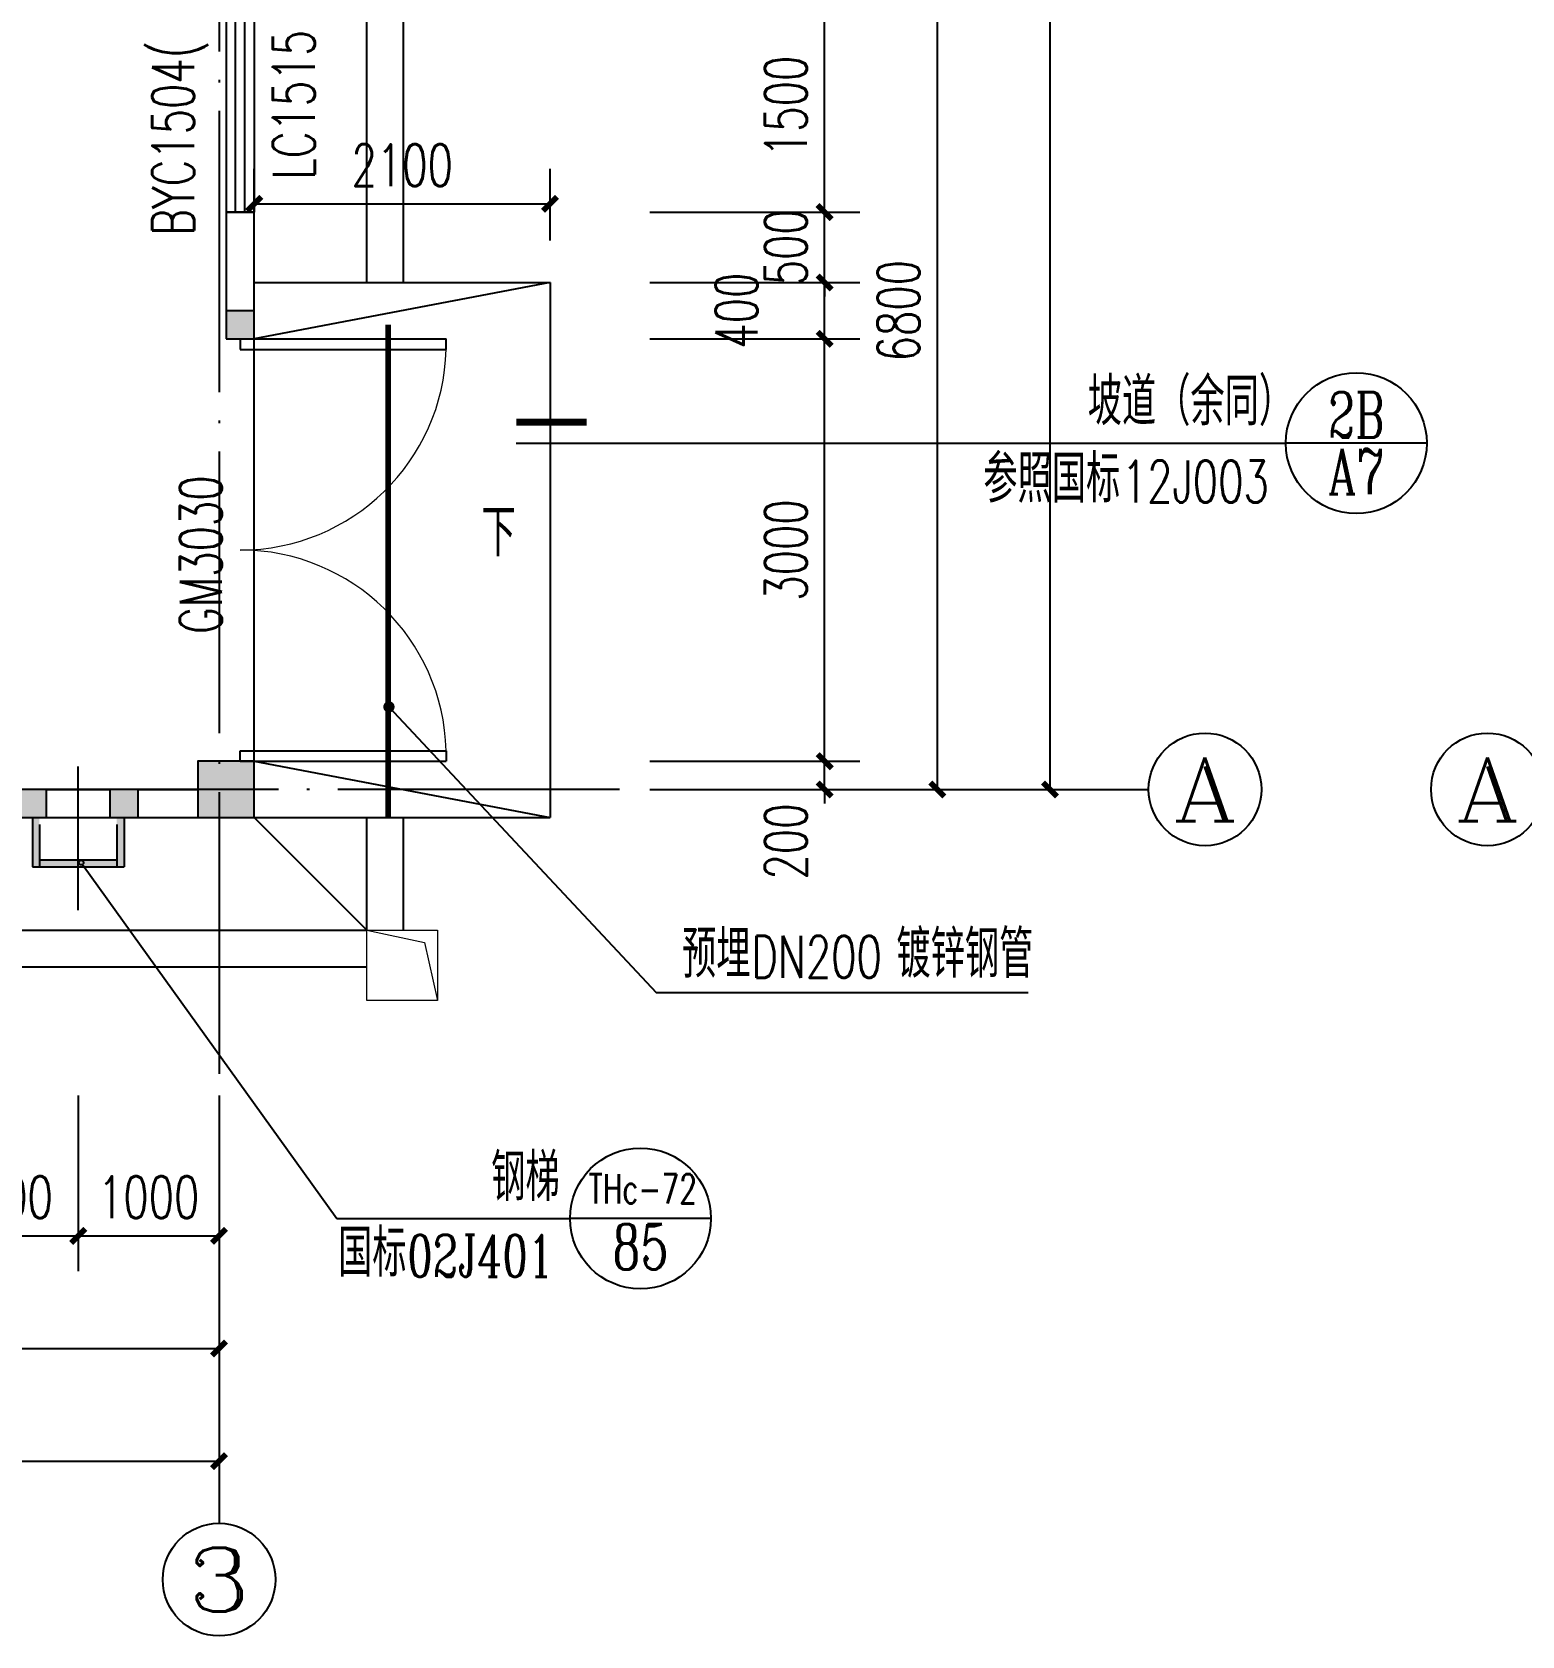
# Model space of a CAD drawing. Header units: millimetres. Extents: x 198973 to 311338, y 50799 to 196797.
# Drawn here: x 217039 to 227615, y 75291 to 86682 of the extents above; entities that cross this region are included whole.
import ezdxf
from ezdxf.enums import TextEntityAlignment as Align

# ---------------------------------------------------------------- set-up
doc = ezdxf.new("R2010")
doc.units = ezdxf.units.MM
doc.header["$LTSCALE"] = 1000
for name, pattern in [('CACHE', [0.375, 0.25, -0.125]), ('CENTER', [2, 1.25, -0.25, 0.25, -0.25]), ('DOTE', [2.42, 2, -0.2, 0.02, -0.2]), ('PHANTOM2', [125, 62.5, -12.5, 12.5, -12.5, 12.5, -12.5])]:
    doc.linetypes.add(name, pattern=pattern)
for name, color, linetype in [('01', 7, 'Continuous'), ('3T_WOOD', 21, 'Continuous'), ('AXIS', 3, 'Continuous'), ('AXIS_TEXT', 7, 'Continuous'), ('COLUMN', 255, 'Continuous'), ('DIM_IDEN', 3, 'Continuous'), ('DIM_LEAD', 3, 'Continuous'), ('DIM_SYMB', 3, 'Continuous'), ('DOTE', 1, 'CENTER'), ('PUB_DIM', 3, 'Continuous'), ('PUB_HATCH', 8, 'Continuous'), ('PUB_TEXT', 7, 'Continuous'), ('sanshui', 53, 'Continuous'), ('STAIR', 2, 'Continuous'), ('WALL', 141, 'Continuous'), ('WINDOW', 2, 'Continuous'), ('WINDOW_TEXT', 7, 'Continuous')]:
    doc.layers.add(name, color=color, linetype=linetype)
doc.layers.add('假想线', color=3, linetype='PHANTOM2', lineweight=0)
doc.styles.add('_TCH_AXIS', font='COMPLEX', dxfattribs={"bigfont": 'GBCBIG'})
doc.styles.add('_TCH_DIM', font='SIMPLEX', dxfattribs={"bigfont": 'GBCBIG'})
doc.styles.add('_TCH_DIM_T3', font='SIMPLEX', dxfattribs={"width": 0.705882, "bigfont": 'GBCBIG'})
doc.styles.add('_TCH_LABEL', font='COMPLEX', dxfattribs={"bigfont": 'GBCBIG'})
doc.styles.add('_TCH_WINDOW', font='SIMPLEX', dxfattribs={"height": 3.5, "bigfont": 'GBCBIG'})
doc.styles.add('DIM_FONT', font='SIMPLEX.shx', dxfattribs={"width": 0.8})
doc.dimstyles.new('_TCH_ARCH&&100', dxfattribs={"dimtxt": 297.5, "dimasz": 100, "dimexe": 250, "dimexo": 300, "dimgap": 126.25, "dimtad": 1, "dimdec": 0, "dimzin": 0, "dimdsep": 46, "dimtxsty": '_TCH_DIM_T3', "dimblk": 'ARCHTICK', "dimcen": 0.09, "dimclrt": 7, "dimazin": 2, "dimtfac": 1, "dimtdec": 0, "dimtix": 1, "dimtmove": 2, "dimatfit": 3, "dimfxl": 1, "dimtolj": 1, "dimtzin": 0, "dimarcsym": 0})
doc.dimstyles.new('DIMN', dxfattribs={"dimtxt": 300, "dimasz": 1, "dimexe": 250, "dimexo": 300, "dimgap": 150, "dimtad": 1, "dimdec": 0, "dimzin": 0, "dimdsep": 46, "dimtxsty": 'DIM_FONT', "dimblk": '_DIMX', "dimcen": 0.09, "dimclrt": 7, "dimadec": 0, "dimazin": 0, "dimtfac": 1, "dimtdec": 0, "dimtix": 1, "dimtmove": 2, "dimatfit": 3, "dimldrblk": '_DIMX', "dimfxl": 1, "dimtolj": 1, "dimtzin": 0, "dimarcsym": 0})

# ---------------------------------------------------------------- blocks, each defined once
blk = doc.blocks.new('_ArchTick')
at = {"color": 0, "linetype": 'ByBlock', "const_width": 0.4}
blk.add_lwpolyline([(-0.5, -0.5), (0.5, 0.5)], dxfattribs=at)
blk = doc.blocks.new('*D58')
at = {"layer": 'DEFPOINTS', "color": 0, "transparency": 16777216}
for p in [(220716, 85462), (218616, 84903), (220716, 84903)]:
    blk.add_point(p, dxfattribs=at)
at = {"layer": 'PUB_DIM', "color": 0, "lineweight": -2, "transparency": 16777216}
for p, q in [((218616, 85203), (218616, 85712)), ((220716, 85203), (220716, 85712)), ((218616, 85462), (220716, 85462))]:
    blk.add_line(p, q, dxfattribs=at)
at = {"layer": 'PUB_DIM', "color": 0, "lineweight": -2, "transparency": 16777216, "xscale": 100, "yscale": 100, "zscale": 100, "rotation": 180}
blk.add_blockref('_ArchTick', (218616, 85462), dxfattribs=at)
at = {"layer": 'PUB_DIM', "color": 0, "lineweight": -2, "transparency": 16777216, "xscale": 100, "yscale": 100, "zscale": 100}
blk.add_blockref('_ArchTick', (220716, 85462), dxfattribs=at)
at = {"layer": 'PUB_DIM', "color": 7, "transparency": 16777216, "insert": (219666, 85737), "char_height": 297.5, "attachment_point": 5, "style": '_TCH_DIM_T3'}
blk.add_mtext('\\A1;2100', dxfattribs=at)
blk = doc.blocks.new('*D105')
at = {"layer": 'AXIS', "color": 0, "lineweight": -2, "transparency": 16777216}
for p, q in [((222665, 81503), (222665, 81603)), ((221424, 81503), (222915, 81503)), ((222665, 81303), (222665, 81503)), ((221424, 81303), (222915, 81303)), ((222665, 81303), (222665, 81203))]:
    blk.add_line(p, q, dxfattribs=at)
at = {"layer": 'DEFPOINTS', "color": 0, "transparency": 16777216}
for p in [(221124, 81503), (222665, 81503), (221124, 81303)]:
    blk.add_point(p, dxfattribs=at)
at = {"layer": 'AXIS', "color": 0, "lineweight": -2, "transparency": 16777216, "xscale": 100, "yscale": 100, "zscale": 100}
for p, rotation in [((222665, 81503), 270), ((222665, 81303), 90)]:
    blk.add_blockref('_ArchTick', p, dxfattribs=dict(at, rotation=rotation))
at = {"layer": 'AXIS', "color": 7, "transparency": 16777216, "insert": (222390, 80933), "char_height": 297.5, "attachment_point": 5, "rotation": 90, "style": '_TCH_DIM_T3'}
blk.add_mtext('\\A1;200', dxfattribs=at)
blk = doc.blocks.new('*D106')
at = {"layer": 'AXIS', "color": 0, "lineweight": -2, "transparency": 16777216}
for p, q in [((221424, 84503), (222915, 84503)), ((222665, 81503), (222665, 84503)), ((221424, 81503), (222915, 81503))]:
    blk.add_line(p, q, dxfattribs=at)
at = {"layer": 'DEFPOINTS', "color": 0, "transparency": 16777216}
for p in [(221124, 84503), (222665, 84503), (221124, 81503)]:
    blk.add_point(p, dxfattribs=at)
at = {"layer": 'AXIS', "color": 0, "lineweight": -2, "transparency": 16777216, "xscale": 100, "yscale": 100, "zscale": 100}
for p, rotation in [((222665, 84503), 90), ((222665, 81503), 270)]:
    blk.add_blockref('_ArchTick', p, dxfattribs=dict(at, rotation=rotation))
at = {"layer": 'AXIS', "color": 7, "transparency": 16777216, "insert": (222390, 83003), "char_height": 297.5, "attachment_point": 5, "rotation": 90, "style": '_TCH_DIM_T3'}
blk.add_mtext('\\A1;3000', dxfattribs=at)
blk = doc.blocks.new('*D107')
at = {"layer": 'AXIS', "color": 0, "lineweight": -2, "transparency": 16777216}
for p, q in [((221424, 84903), (222915, 84903)), ((222665, 84503), (222665, 84903)), ((221424, 84503), (222915, 84503))]:
    blk.add_line(p, q, dxfattribs=at)
at = {"layer": 'DEFPOINTS', "color": 0, "transparency": 16777216}
for p in [(221124, 84903), (222665, 84903), (221124, 84503)]:
    blk.add_point(p, dxfattribs=at)
at = {"layer": 'AXIS', "color": 0, "lineweight": -2, "transparency": 16777216, "xscale": 100, "yscale": 100, "zscale": 100}
for p, rotation in [((222665, 84903), 90), ((222665, 84503), 270)]:
    blk.add_blockref('_ArchTick', p, dxfattribs=dict(at, rotation=rotation))
at = {"layer": 'AXIS', "color": 7, "transparency": 16777216, "insert": (222040, 84703), "char_height": 297.5, "attachment_point": 5, "rotation": 90, "style": '_TCH_DIM_T3'}
blk.add_mtext('\\A1;400', dxfattribs=at)
blk = doc.blocks.new('*D108')
at = {"layer": 'AXIS', "color": 0, "lineweight": -2, "transparency": 16777216}
for p, q in [((222665, 85404), (222665, 85504)), ((221424, 85404), (222915, 85404)), ((222665, 84903), (222665, 85404)), ((221424, 84903), (222915, 84903)), ((222665, 84903), (222665, 84803))]:
    blk.add_line(p, q, dxfattribs=at)
at = {"layer": 'DEFPOINTS', "color": 0, "transparency": 16777216}
for p in [(221124, 85404), (222665, 85404), (221124, 84903)]:
    blk.add_point(p, dxfattribs=at)
at = {"layer": 'AXIS', "color": 0, "lineweight": -2, "transparency": 16777216, "xscale": 100, "yscale": 100, "zscale": 100}
for p, rotation in [((222665, 85404), 270), ((222665, 84903), 90)]:
    blk.add_blockref('_ArchTick', p, dxfattribs=dict(at, rotation=rotation))
at = {"layer": 'AXIS', "color": 7, "transparency": 16777216, "insert": (222390, 85154), "char_height": 297.5, "attachment_point": 5, "rotation": 90, "style": '_TCH_DIM_T3'}
blk.add_mtext('\\A1;500', dxfattribs=at)
blk = doc.blocks.new('*D109')
at = {"layer": 'AXIS', "color": 0, "lineweight": -2, "transparency": 16777216}
for p, q in [((221424, 86904), (222915, 86904)), ((222665, 85404), (222665, 86904)), ((221424, 85404), (222915, 85404))]:
    blk.add_line(p, q, dxfattribs=at)
at = {"layer": 'DEFPOINTS', "color": 0, "transparency": 16777216}
for p in [(221124, 86904), (222665, 86904), (221124, 85404)]:
    blk.add_point(p, dxfattribs=at)
at = {"layer": 'AXIS', "color": 0, "lineweight": -2, "transparency": 16777216, "xscale": 100, "yscale": 100, "zscale": 100}
for p, rotation in [((222665, 86904), 90), ((222665, 85404), 270)]:
    blk.add_blockref('_ArchTick', p, dxfattribs=dict(at, rotation=rotation))
at = {"layer": 'AXIS', "color": 7, "transparency": 16777216, "insert": (222390, 86154), "char_height": 297.5, "attachment_point": 5, "rotation": 90, "style": '_TCH_DIM_T3'}
blk.add_mtext('\\A1;1500', dxfattribs=at)
blk = doc.blocks.new('*D121')
at = {"layer": 'AXIS', "color": 0, "lineweight": -2, "transparency": 16777216}
for p, q in [((222224, 88103), (223715, 88103)), ((223465, 81303), (223465, 88103)), ((222224, 81303), (223715, 81303))]:
    blk.add_line(p, q, dxfattribs=at)
at = {"layer": 'DEFPOINTS', "color": 0, "transparency": 16777216}
for p in [(221924, 88103), (223465, 88103), (221924, 81303)]:
    blk.add_point(p, dxfattribs=at)
at = {"layer": 'AXIS', "color": 0, "lineweight": -2, "transparency": 16777216, "xscale": 100, "yscale": 100, "zscale": 100}
for p, rotation in [((223465, 88103), 90), ((223465, 81303), 270)]:
    blk.add_blockref('_ArchTick', p, dxfattribs=dict(at, rotation=rotation))
at = {"layer": 'AXIS', "color": 7, "transparency": 16777216, "insert": (223190, 84703), "char_height": 297.5, "attachment_point": 5, "rotation": 90, "style": '_TCH_DIM_T3'}
blk.add_mtext('\\A1;6800', dxfattribs=at)
blk = doc.blocks.new('*D124')
at = {"layer": 'AXIS', "color": 0, "lineweight": -2, "transparency": 16777216}
for p, q in [((222224, 101303), (224515, 101303)), ((224265, 81303), (224265, 101303)), ((222224, 81303), (224515, 81303))]:
    blk.add_line(p, q, dxfattribs=at)
at = {"layer": 'DEFPOINTS', "color": 0, "transparency": 16777216}
for p in [(221924, 101303), (224265, 101303), (221924, 81303)]:
    blk.add_point(p, dxfattribs=at)
at = {"layer": 'AXIS', "color": 0, "lineweight": -2, "transparency": 16777216, "xscale": 100, "yscale": 100, "zscale": 100}
for p, rotation in [((224265, 101303), 90), ((224265, 81303), 270)]:
    blk.add_blockref('_ArchTick', p, dxfattribs=dict(at, rotation=rotation))
at = {"layer": 'AXIS', "color": 7, "transparency": 16777216, "insert": (223990, 91303), "char_height": 297.5, "attachment_point": 5, "rotation": 90, "style": '_TCH_DIM_T3'}
blk.add_mtext('\\A1;20000', dxfattribs=at)
blk = doc.blocks.new('*D130')
at = {"layer": 'AXIS', "color": 0, "lineweight": -2, "transparency": 16777216}
for p, q in [((217366, 79130), (217366, 77882)), ((218366, 79130), (218366, 77882)), ((217366, 78132), (218366, 78132))]:
    blk.add_line(p, q, dxfattribs=at)
at = {"layer": 'DEFPOINTS', "color": 0, "transparency": 16777216}
for p in [(217366, 79430), (218366, 79430), (218366, 78132)]:
    blk.add_point(p, dxfattribs=at)
at = {"layer": 'AXIS', "color": 0, "lineweight": -2, "transparency": 16777216, "xscale": 100, "yscale": 100, "zscale": 100, "rotation": 180}
blk.add_blockref('_ArchTick', (217366, 78132), dxfattribs=at)
at = {"layer": 'AXIS', "color": 0, "lineweight": -2, "transparency": 16777216, "xscale": 100, "yscale": 100, "zscale": 100}
blk.add_blockref('_ArchTick', (218366, 78132), dxfattribs=at)
at = {"layer": 'AXIS', "color": 7, "transparency": 16777216, "insert": (217866, 78407), "char_height": 297.5, "attachment_point": 5, "style": '_TCH_DIM_T3'}
blk.add_mtext('\\A1;1000', dxfattribs=at)
blk = doc.blocks.new('*D131')
at = {"layer": 'AXIS', "color": 0, "lineweight": -2, "transparency": 16777216}
for p, q in [((216466, 79130), (216466, 77882)), ((217366, 79130), (217366, 77882)), ((216466, 78132), (217366, 78132))]:
    blk.add_line(p, q, dxfattribs=at)
at = {"layer": 'DEFPOINTS', "color": 0, "transparency": 16777216}
for p in [(216466, 79430), (217366, 79430), (217366, 78132)]:
    blk.add_point(p, dxfattribs=at)
at = {"layer": 'AXIS', "color": 0, "lineweight": -2, "transparency": 16777216, "xscale": 100, "yscale": 100, "zscale": 100, "rotation": 180}
blk.add_blockref('_ArchTick', (216466, 78132), dxfattribs=at)
at = {"layer": 'AXIS', "color": 0, "lineweight": -2, "transparency": 16777216, "xscale": 100, "yscale": 100, "zscale": 100}
blk.add_blockref('_ArchTick', (217366, 78132), dxfattribs=at)
at = {"layer": 'AXIS', "color": 7, "transparency": 16777216, "insert": (216916, 78407), "char_height": 297.5, "attachment_point": 5, "style": '_TCH_DIM_T3'}
blk.add_mtext('\\A1;900', dxfattribs=at)
blk = doc.blocks.new('*D137')
at = {"layer": 'AXIS', "color": 0, "lineweight": -2, "transparency": 16777216}
for p, q in [((213166, 78330), (213166, 77082)), ((218366, 78330), (218366, 77082)), ((213166, 77332), (218366, 77332))]:
    blk.add_line(p, q, dxfattribs=at)
at = {"layer": 'DEFPOINTS', "color": 0, "transparency": 16777216}
for p in [(213166, 78630), (218366, 78630), (218366, 77332)]:
    blk.add_point(p, dxfattribs=at)
at = {"layer": 'AXIS', "color": 0, "lineweight": -2, "transparency": 16777216, "xscale": 100, "yscale": 100, "zscale": 100, "rotation": 180}
blk.add_blockref('_ArchTick', (213166, 77332), dxfattribs=at)
at = {"layer": 'AXIS', "color": 0, "lineweight": -2, "transparency": 16777216, "xscale": 100, "yscale": 100, "zscale": 100}
blk.add_blockref('_ArchTick', (218366, 77332), dxfattribs=at)
at = {"layer": 'AXIS', "color": 7, "transparency": 16777216, "insert": (215766, 77607), "char_height": 297.5, "attachment_point": 5, "style": '_TCH_DIM_T3'}
blk.add_mtext('\\A1;5200', dxfattribs=at)
blk = doc.blocks.new('*D139')
at = {"layer": 'AXIS', "color": 0, "lineweight": -2, "transparency": 16777216}
for p, q in [((208366, 78021), (208366, 76282)), ((218366, 78021), (218366, 76282)), ((208366, 76532), (218366, 76532))]:
    blk.add_line(p, q, dxfattribs=at)
at = {"layer": 'DEFPOINTS', "color": 0, "transparency": 16777216}
for p in [(208366, 78321), (218366, 78321), (218366, 76532)]:
    blk.add_point(p, dxfattribs=at)
at = {"layer": 'AXIS', "color": 0, "lineweight": -2, "transparency": 16777216, "xscale": 100, "yscale": 100, "zscale": 100, "rotation": 180}
blk.add_blockref('_ArchTick', (208366, 76532), dxfattribs=at)
at = {"layer": 'AXIS', "color": 0, "lineweight": -2, "transparency": 16777216, "xscale": 100, "yscale": 100, "zscale": 100}
blk.add_blockref('_ArchTick', (218366, 76532), dxfattribs=at)
at = {"layer": 'AXIS', "color": 7, "transparency": 16777216, "insert": (213366, 76807), "char_height": 297.5, "attachment_point": 5, "style": '_TCH_DIM_T3'}
blk.add_mtext('\\A1;10000', dxfattribs=at)
blk = doc.blocks.new('$DorLib2D$00000002')
for p, q in [((-0.5, 0), (-0.5, 0.4875)), ((-0.475, 0.4875), (-0.5, 0.4875)), ((-0.475, 0), (-0.475, 0.4875)), ((0.475, 0), (0.475, 0.4875)), ((0.475, 0.4875), (0.5, 0.4875)), ((0.5, 0), (0.5, 0.4875)), ((-0.5, 0), (-0.475, 0)), ((0.5, 0), (0.475, 0))]:
    blk.add_line(p, q)
at = {"lineweight": 13}
for centre, start, end in [((-0.4875, 0), 0, 88.5307), ((0.4875, 0), 91.4693, 180)]:
    blk.add_arc(centre, 0.4875, start, end, dxfattribs=at)
blk = doc.blocks.new('$TCHSYS$WIN2D')
for p, q in [((-0.5, 0.5), (0.5, 0.5)), ((-0.5, 0.5), (-0.5, -0.5)), ((0.5, 0.5), (0.5, -0.5)), ((0.5, 0.1667), (-0.5, 0.1667)), ((0.5, -0.1667), (-0.5, -0.1667)), ((-0.5, -0.5), (0.5, -0.5))]:
    blk.add_line(p, q)
blk = doc.blocks.new('_FZH')
blk.add_lwpolyline([(-0.5, -0.5), (0.5, -0.5), (0.5, 0.5), (-0.5, 0.5)], close=True)
at = {"layer": 'PUB_HATCH'}
blk.add_solid([(-0.5, -0.5), (0.5, -0.5), (-0.5, 0.5), (0.5, 0.5)], dxfattribs=at)
blk = doc.blocks.new('*D170')
at = {"layer": 'DEFPOINTS', "color": 0, "transparency": 16777216}
for p in [(220054, 103466), (218616, 101503), (208116, 81103)]:
    blk.add_point(p, dxfattribs=at)
at = {"layer": 'STAIR', "color": 0, "lineweight": -2, "transparency": 16777216}
for p, q in [((220054, 103464), (220054, 104644)), ((218616, 103462), (220054, 103464)), ((218616, 101803), (218616, 103462))]:
    blk.add_line(p, q, dxfattribs=at)
at = {"layer": 'STAIR', "color": 7, "transparency": 16777216, "insert": (219754, 104130), "char_height": 300, "attachment_point": 5, "rotation": 90, "style": 'DIM_FONT'}
blk.add_mtext('\\A1;10500', dxfattribs=at)
blk = doc.blocks.new('_DIMX')
blk.add_line((-150, 0), (150, 0))
at = {"const_width": 50}
blk.add_lwpolyline([(-70, -70), (70, 70)], dxfattribs=at)
blk = doc.blocks.new('*D171')
at = {"layer": 'DEFPOINTS', "color": 0, "transparency": 16777216}
for p in [(221110, 103729), (218616, 101503), (208116, 81103)]:
    blk.add_point(p, dxfattribs=at)
at = {"layer": 'STAIR', "color": 0, "lineweight": -2, "transparency": 16777216}
for p, q in [((221106, 101503), (221108, 103729)), ((221108, 103729), (222334, 103729)), ((218916, 101503), (221106, 101503))]:
    blk.add_line(p, q, dxfattribs=at)
at = {"layer": 'STAIR', "color": 7, "transparency": 16777216, "insert": (221797, 104029), "char_height": 300, "attachment_point": 5, "style": 'DIM_FONT'}
blk.add_mtext('\\A1;20400', dxfattribs=at)

msp = doc.modelspace()

# ---------------------------------------------------------------- hatches: boundary and pattern name
at = {"layer": 'sanshui'}
msp.add_hatch(color=256, dxfattribs=at).paths.add_polyline_path([(217089.2, 81103.4), (217089.2, 80803.4), (217639.2, 80803.4), (217639.2, 81103.4), (217689.2, 81103.4), (217689.2, 80753.4), (217039.2, 80753.4), (217039.2, 81103.4)])

# ---------------------------------------------------------------- linework, layer by layer
at = {"layer": '01'}
for p, q in [((218616.2, 84903.4), (220716.2, 84903.4)), ((220716.2, 84903.4), (218616.2, 84503.4)), ((220716.2, 84903.4), (220716.2, 81103.4)), ((218616.2, 81503.4), (220716.2, 81103.4)), ((218616.2, 81103.4), (220716.2, 81103.4))]:
    msp.add_line(p, q, dxfattribs=at)
at = {"layer": '3T_WOOD'}
for p, q in [((218616.2, 81103.4), (219416.2, 80303.4)), ((219416.2, 80303.4), (219416.2, 81103.4)), ((207316.2, 80303.4), (219416.2, 80303.4)), ((207316.2, 80043.4), (219416.2, 80043.4))]:
    msp.add_line(p, q, dxfattribs=at)
for points in [[(219416.2, 84903.4), (219416.2, 93103.4)], [(219676.2, 84903.4), (219676.2, 93103.4)], [(219676.2, 80303.4), (219676.2, 81103.4)]]:
    msp.add_lwpolyline(points, dxfattribs=at)
at = {"layer": '3T_WOOD', "linetype": 'CACHE', "const_width": 40}
msp.add_lwpolyline([(219566.2, 81103.4), (219566.2, 84603.4)], dxfattribs=at)
at = {"layer": 'AXIS'}
for p, q in [((221923.7, 81303.4), (224965.1, 81303.4)), ((218366.2, 78320.8), (218366.2, 76091.1))]:
    msp.add_line(p, q, dxfattribs=at)
for centre in [(225365.1, 81303.4), (227369.9, 81303.4), (218366.2, 75691.1)]:
    msp.add_circle(centre, 400, dxfattribs=at)
at = {"layer": 'DIM_IDEN'}
for p, q in [((220475.3, 83762.3), (222639.3, 83762.3)), ((222639.3, 83762.3), (225939.3, 83762.3)), ((226939.3, 83762.3), (225939.3, 83762.3)), ((217397.5, 80769.8), (219201.3, 78256.2)), ((219201.3, 78256.2), (220857.3, 78256.2)), ((221857.3, 78256.2), (220857.3, 78256.2))]:
    msp.add_line(p, q, dxfattribs=at)
at = {"layer": 'DIM_IDEN', "const_width": 50}
msp.add_lwpolyline([(220475.3, 83912.3), (220975.3, 83912.3)], dxfattribs=at)
at = {"layer": 'DIM_IDEN'}
for centre, radius in [((226439.3, 83762.3), 500), ((217387.7, 80783.4), 16.8), ((221357.3, 78256.2), 500)]:
    msp.add_circle(centre, radius, dxfattribs=at)
at = {"layer": 'DIM_LEAD'}
for p, q in [((219572, 81889.4), (221469.5, 79860.4)), ((221469.5, 79860.4), (224108.6, 79860.4))]:
    msp.add_line(p, q, dxfattribs=at)
at = {"layer": 'DIM_LEAD', "const_width": 40}
msp.add_lwpolyline([(219558.3, 81904, 1), (219585.7, 81874.8, 1)], format="xyb", close=True, dxfattribs=at)
at = {"layer": 'DIM_SYMB'}
msp.add_lwpolyline([(219931.7, 82853.4, 0, 0, 0), (220416.2, 82853.4, 80, 0, 0), (220716.2, 82853.4, 0, 0, 0)], format="xyseb", dxfattribs=at)
at = {"layer": 'DOTE', "linetype": 'DOTE'}
for p, q in [((218366.2, 103063.8), (218366.2, 79066.4)), ((217366.4, 80446.5), (217366.4, 81466)), ((221208, 81303.4), (204762, 81303.4))]:
    msp.add_line(p, q, dxfattribs=at)
at = {"layer": 'WALL'}
for p, q in [((218616.2, 85403.8), (218416.2, 85403.8)), ((218416.2, 85403.8), (218416.2, 84703.4)), ((218616.2, 84703.4), (218616.2, 85403.8)), ((217141.2, 81303.4), (217591.2, 81303.4)), ((217141.2, 81303.4), (217591.2, 81303.4)), ((217791.2, 81303.4), (218216.2, 81303.4)), ((217141.2, 81103.4), (217591.2, 81103.4)), ((217141.2, 81103.4), (217591.2, 81103.4)), ((217791.2, 81103.4), (218216.2, 81103.4))]:
    msp.add_line(p, q, dxfattribs=at)
at = {"layer": 'WINDOW'}
for p, q in [((218616.2, 81503.4), (218616.2, 84503.4)), ((217041.2, 81103.4), (217041.2, 80753.4)), ((217091.2, 81053.4), (217091.2, 80753.4)), ((217641.2, 81053.4), (217641.2, 80753.4)), ((217691.2, 81103.4), (217691.2, 80753.4)), ((217091.2, 80803.4), (217641.2, 80803.4)), ((217041.2, 80753.4), (217691.2, 80753.4))]:
    msp.add_line(p, q, dxfattribs=at)
at = {"layer": '假想线'}
for p, q in [((219416.2, 80303.4), (219823.6, 80215.3)), ((219823.6, 80215.3), (219916.2, 79803.4))]:
    msp.add_line(p, q, dxfattribs=at)
msp.add_lwpolyline([(219416.2, 80303.4), (219916.2, 80303.4), (219916.2, 79803.4), (219416.2, 79803.4)], close=True, dxfattribs=at)

# ---------------------------------------------------------------- block references
at = {"layer": 'COLUMN'}
for p, xscale, yscale, zscale in [((218516.2, 84603.4), 200, 200, 200), ((218416.2, 81303.4), 400, 400, 400), ((217041.2, 81203.4), 200, 200, 200), ((217691.2, 81203.4), 200, 200, 200)]:
    msp.add_blockref('_FZH', p, dxfattribs=dict(at, xscale=xscale, yscale=yscale, zscale=zscale))
at = {"layer": 'WINDOW'}
ref = msp.add_blockref('$TCHSYS$WIN2D', (218516.2, 86153.8), dxfattribs=dict(at, xscale=-1500, yscale=200, zscale=-1500, rotation=90))
ref.add_attrib('A', 'LC1515', (219044.9, 85633.8), dxfattribs={"layer": 'WINDOW_TEXT', "height": 297.5, "rotation": 90, "style": '_TCH_WINDOW', "width": 0.705882})
ref = msp.add_blockref('$DorLib2D$00000002', (218516.2, 83003.4), dxfattribs=dict(at, xscale=-3000, yscale=-3000, zscale=-3000, rotation=90))
ref.add_attrib('A', 'GM3030', (218385.1, 82408.4), dxfattribs={"layer": 'WINDOW_TEXT', "height": 297.5, "rotation": 90, "style": '_TCH_WINDOW', "width": 0.705882})

# ---------------------------------------------------------------- texts
at = {"layer": 'AXIS_TEXT', "style": '_TCH_AXIS'}
for s, width, p, p2 in [('A', 1.166667, (225138.8, 81077.1), (225591.3, 81077.1)), ('A', 1.166667, (227143.6, 81077.1), (227596.2, 81077.1)), ('3', 1.5, (218140, 75464.8), (218592.5, 75464.8))]:
    msp.add_text(s, height=452.5, dxfattribs=dict(at, width=width)).set_placement(p, p2, align=Align.FIT)
at = {"layer": 'DIM_LEAD', "color": 7, "style": '_TCH_DIM', "width": 0.705882}
msp.add_text('THc-72', height=208.25, dxfattribs=at).set_placement((220989.8, 78363))
at = {"layer": 'PUB_TEXT'}
for s, height, style, p in [('坡道（余同）', 337.59, '_TCH_DIM', (224532.2, 83889.7)), ('参照国标', 337.59, '_TCH_DIM', (223791.4, 83340.9)), ('下', 337.6, '_TCH_DIM', (220229, 82958.4)), ('预埋', 337.59, '_TCH_DIM', (221652.6, 79965.4)), ('镀锌钢管', 337.59, '_TCH_DIM', (223174.1, 79965.4)), ('钢梯', 337.59, '_TCH_LABEL', (220298, 78379.9)), ('国标', 337.59, '_TCH_LABEL', (219210.8, 77842.2))]:
    msp.add_text(s, height=height, dxfattribs=dict(at, style=style)).set_placement(p)
at = {"layer": 'PUB_TEXT', "style": '_TCH_LABEL'}
for s, width, p, p2 in [('2B', 0.709459, (226238.1, 83802.6), (226640.6, 83802.6)), ('A7', 0.75, (226238.1, 83400.1), (226640.6, 83400.1)), ('85', 0.772059, (221156.1, 77894), (221558.5, 77894))]:
    msp.add_text(s, height=321.99, dxfattribs=dict(at, width=width)).set_placement(p, p2, align=Align.FIT)
at = {"layer": 'PUB_TEXT', "width": 0.705882}
for s, style, p in [('12J003', '_TCH_DIM', (224774.3, 83340.9)), ('DN200', '_TCH_DIM', (222144.1, 79965.4)), ('02J401', '_TCH_LABEL', (219702.3, 77842.2))]:
    msp.add_text(s, height=297.5, dxfattribs=dict(at, style=style)).set_placement(p)
at = {"layer": 'WINDOW_TEXT', "style": '_TCH_WINDOW', "width": 0.705882}
msp.add_text('BYC1504(', height=297.5, rotation=90, dxfattribs=at).set_placement((218189.2, 85235.9))

# ---------------------------------------------------------------- dimensions: what is measured, and where the dimension line sits
at = {"layer": 'AXIS'}
for p1, p2, distance, text, picture, middle in [((221923.7, 81303.4), (221923.7, 101303.4), -2341.3, '20000', '*D124', (223990.1, 91303.4)), ((221923.7, 81303.4), (221923.7, 88103.4), -1541.3, '6800', '*D121', (223190.1, 84703.4)), ((221123.7, 85403.8), (221123.7, 86903.8), -1541.3, '1500', '*D109', (222390.1, 86153.8)), ((221123.7, 84903.4), (221123.7, 85403.8), -1541.3, '500', '*D108', (222390.1, 85153.6)), ((221123.7, 81503.4), (221123.7, 84503.4), -1541.3, '3000', '*D106', (222390.1, 83003.4)), ((216466.4, 79429.9), (217366.4, 79429.9), -1298.2, '900', '*D131', (216916.4, 78406.7)), ((217366.4, 79429.9), (218366.2, 79429.9), -1298.2, '1000', '*D130', (217866.3, 78406.7)), ((213166.2, 78629.9), (218366.2, 78629.9), -1298.2, '5200', '*D137', (215766.2, 77606.7)), ((208366.2, 78320.8), (218366.2, 78320.8), -1789.1, '10000', '*D139', (213366.2, 76806.7))]:
    dim = msp.add_aligned_dim(p1=p1, p2=p2, distance=distance, text=text, dimstyle='_TCH_ARCH&&100', dxfattribs=at)
    dim.commit()
    dim.dimension.update_dxf_attribs({"geometry": picture, "text_midpoint": middle})
for base, p1, p2, text, picture, middle in [((222665.1, 84903.4), (221123.7, 84503.4), (221123.7, 84903.4), '400', '*D107', (222040.1, 84703.4)), ((222665.1, 81503.4), (221123.7, 81303.4), (221123.7, 81503.4), '200', '*D105', (222390.1, 80933.4))]:
    dim = msp.add_linear_dim(base=base, p1=p1, p2=p2, angle=90, text=text, dimstyle='_TCH_ARCH&&100', dxfattribs=at)
    dim.commit()
    dim.dimension.update_dxf_attribs({"geometry": picture, "text_midpoint": middle, "dimtype": 129})
at = {"layer": 'PUB_DIM'}
dim = msp.add_aligned_dim(p1=(218616.2, 84903.4), p2=(220716.2, 84903.4), distance=558.8, text='2100', dimstyle='_TCH_ARCH&&100', dxfattribs=at)
dim.commit()
dim.dimension.update_dxf_attribs({"geometry": '*D58', "text_midpoint": (219666.2, 85737.2)})
at = {"layer": 'STAIR'}
for offset, dtype, picture, middle in [((1437.7, 1962.3), 1, '*D170', (219753.9, 104130)), ((2493.4, 2226), 0, '*D171', (221796.7, 104029.4))]:
    dim = msp.add_ordinate_dim(feature_location=(218616.2, 101503.4), offset=offset, dtype=dtype, origin=(208116.2, 81103.4), dimstyle='DIMN', dxfattribs=at)
    dim.commit()
    dim.dimension.update_dxf_attribs({"geometry": picture, "text_midpoint": middle})

doc.saveas('drawing.dxf')
